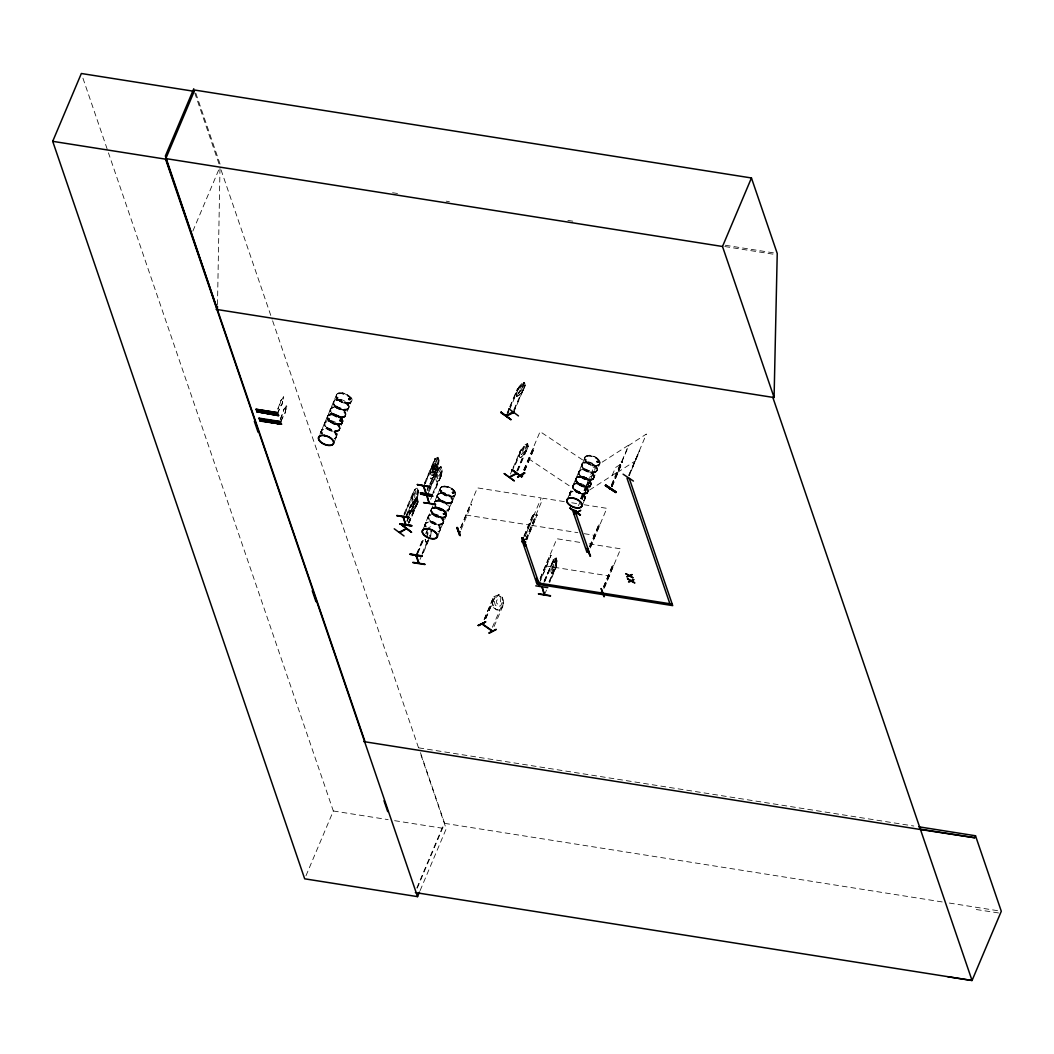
<?xml version="1.0" encoding="UTF-8"?>
<svg xmlns="http://www.w3.org/2000/svg" width="1054" height="1054" viewBox="0 0 1054 1054"><rect width="100%" height="100%" fill="white"/><g stroke="black" fill="none" stroke-linecap="round" stroke-linejoin="round"><path stroke-width="0.75" stroke-dasharray="5 3.75" d="M330.165 409.901L331.562 407.674M339.968 428.53L339.48 429.821A8.221 4.335 22.9 0 1 326.345 427.779A8.221 4.335 22.9 0 1 330.35 421.363A8.221 4.335 22.9 0 1 339.454 429.848M345.817 414.683L345.396 415.935A8.221 4.335 22.9 0 0 336.2 407.503A8.221 4.335 22.9 0 0 332.194 413.932A8.221 4.335 22.9 0 0 345.304 416.001L344.474 416.817M597.328 469.728L596.907 470.98A8.221 4.335 22.9 0 0 587.71 462.561A8.221 4.335 22.9 0 0 583.705 468.977A8.221 4.335 22.9 0 0 596.814 471.046L595.984 471.863M217.493 304.646L219.983 168.469M335.383 438.227L339.177 430.19A8.103 4.269 22.9 0 0 330.192 421.863A8.103 4.269 22.9 0 0 326.239 428.201A8.103 4.269 22.9 0 0 339.164 430.23L339.322 430.006M286.701 406.475L286.556 407.569M333.393 414.143C336.832 414.327 344.605 417.924 342.458 422.904M591.162 484.326L589.094 480.347L581.768 476.566A8.116 4.282 22.9 0 1 590.833 484.945A8.116 4.282 22.9 0 1 577.882 482.903A8.116 4.282 22.9 0 1 581.848 476.566M430.519 535.05L422.404 554.061M321.141 431.653L322.577 428.978L321.536 430.045M349.006 406.739L347.636 409.334M500.94 596.907L500.505 601.36L499.715 603.257L497.883 604.14L496.79 603.362L496.421 600.938L499.833 596.129L500.861 596.946M581.663 464.946L582.295 463.51M513.865 409.677L524.655 385.566M407.094 515.63L411.613 505.182M408.504 523.245L417.766 501.823M588.013 491.546L588.356 490.532L587.684 492.495M519.148 454.458C518.265 466.263 533.956 438.846 522.231 456.408C518.067 460.176 518.858 451.995 520.874 450.229L521.901 449.571L513.97 467.963M426.541 537.145L428.385 529.635M412.035 500.913C416.053 480.308 407.555 510.584 415.645 501.783M414.789 489.807L414.907 490.532L414.657 489.82C422.588 481.191 414.446 511.058 418.267 490.65M432.43 469.992C435.407 454.458 430.862 468.45 433.339 472.653L436.172 470.874M433.576 477.014L430.875 478.819L433.708 477.04L435.486 472.811L437.897 458.648M436.396 466L435.421 463.246L436.448 465.934L435.486 472.811M436.606 472.442C434.788 489.807 435.684 471.283 438.424 468.134L441.27 466.474L442.179 469.135L441.257 476.065L440.427 475.209L441.086 475.973L434.077 492.561M428.899 487.712L437.818 466.606L438.727 459.821L438.003 457.107L435.183 458.898L424.999 483.022M429.518 483.918C432.39 484.221 442.403 444.037 438.003 466.698L437.16 465.842L437.818 466.606M431.191 531.98L430.638 536.13L431.494 529.279L430.151 534.786M441.125 476.039C445.381 459.61 435.223 469.755 437.753 478.806L439.413 477.949L442.127 469.214M554.233 571.716C549.569 577.526 550.702 565.787 551.848 564.022M543.917 582.414L553.495 559.648L556.156 557.974L556.96 560.688L556.196 567.566L549.648 582.559M556.196 567.566L557.026 560.623M443.747 521.387L442.364 524.049M416.989 502.494L417.463 498.792L418.082 501.823L409.176 522.916M527.593 443.629L525.643 450.466L521.374 454.669L520.887 452.917L525.208 444.854L527.58 443.418L528.199 446.632L527.066 446.659L515.604 473.786M427.621 535.327L428.029 532.823M553.679 564.272L553.521 567.632L554.509 566.841M333.327 402.378L330.943 408.188M437.067 495.736L437.555 494.471M594.166 477.212L593.679 478.516A8.221 4.335 22.9 0 1 580.543 476.461A8.221 4.335 22.9 0 1 584.548 470.044A8.221 4.335 22.9 0 1 593.652 478.529M416.435 499.741L414.973 504.998L412.681 507.461L412.562 506.197M443.984 517.685L446.685 514.879L445.802 512.191L443.062 509.635L437.239 507.343L444.485 511.15L446.567 515.142M437.16 507.461L435.21 507.501M526.578 444.59L525.011 449.755L522.731 452.232L523.43 449.083L526.473 444.511M340.007 428.029L339.651 429.057M434.92 471.494L436.448 465.934M327.307 416.673C327.465 422.509 338.268 427.568 342.576 422.614M342.813 421.784C342.115 416.87 336.055 414.288 331.457 414.143M431.06 510.031C431.626 514.76 437.884 517.567 442.416 517.633M575.563 479.451L576.011 478.042C581.4 470.993 598.712 484.945 586.907 487.119C581.162 489.03 569.674 477.936 579.779 476.685M575.655 479.135C576.288 484.221 582.493 486.605 587.012 486.816L585.115 486.658M412.206 511.651L416.475 506.118L412.088 511.572L415.052 499.899L410.783 505.433L408.965 509.728L409.598 512.811L412.206 511.559M417.503 489.57L416.541 494.972L414.749 497.659L414.868 494.3L417.371 489.543M435.434 464.814L434.472 470.216L432.68 472.903L432.799 469.531L435.565 464.827M452.706 500.584L452.311 501.809A8.221 4.335 22.9 0 0 443.115 493.377A8.221 4.335 22.9 0 0 439.11 499.807A8.221 4.335 22.9 0 0 452.219 501.875L451.415 502.666M555.313 564.944L556.169 559.516M321.088 431.771L321.43 430.704L318.954 436.633M348.993 406.699L348.611 408.306M509.49 409.769L518.687 388.373L517.725 388.992M406.093 515.709L410.546 505.156L411.785 504.826M408.161 522.995L417.687 501.888M324.685 422.549L324.276 424.248L325.646 421.574M333.262 402.944L334.75 400.164M329.059 418.504L328.216 419.123L328.927 418.385M328.242 418.662L328.993 418.899M328.874 419.334L327.926 418.583L328.808 418.754M337.767 397.832C337.188 396.409 338.268 398.254 337.03 397.358M340.231 420.111L339.493 420.981L341.351 421.257M340.165 421.047L339.717 420.045L341.391 420.625L340.864 421.231M339.651 420.651L340.35 419.953M428.425 515.946L425.526 523.153M431.086 509.965L431.442 508.832L431.126 511.625L434.564 515.498L440.388 517.791L443.997 517.712M432.193 512.428C433.642 512.876 431.811 511.809 431.679 511.941M440.796 490.532L441.428 490.334M441.586 490.387L441.652 491.059M441.903 491.151L441.27 490.334M441.982 491.217L440.875 490.466M442.943 513.733L444.077 514.8L445.315 514.484M443.391 513.891L444.103 513.311L445.183 514.088M444.788 513.851L444.735 514.523M452.377 492.877C451.336 490.848 452.693 494.734 454.116 493.285M452.588 492.929L452.482 492.073L452.746 493.048M443.774 521.348L443.431 522.415A8.103 4.269 22.9 0 1 430.533 520.294A8.103 4.269 22.9 0 1 434.472 513.97A8.103 4.269 22.9 0 1 443.457 522.336L448.978 509.451M453.918 492.653L453.497 492.099M442.522 486.421C434.195 491.111 450.822 500.703 455.196 494.972C456.606 488.858 447.436 485.486 442.535 486.381M578.448 472.969L579.884 470.229M584.891 457.014C583.6 463.589 595.22 468.49 599.818 464.116C601.254 459.966 595.945 457.093 592.717 455.96C591.162 453.444 583.31 457.726 585.8 456.118M576.762 481.217C578.448 482.086 576.472 480.347 576.894 481.81M585.695 460.15L586.156 459.689M585.932 459.504L585.919 460.282M587.671 483.312L588.804 482.692M587.71 482.627L588 483.193M588.949 483.707L588.369 482.824M597.895 461.191L596.577 461.771M597.328 462.219L596.986 461.468L598.514 461.823M597.249 461.204L597.183 462.1M324.579 423.26L321.799 429.768M330.442 409.413L324.988 422.259M339.704 428.978L339.691 429.018A8.089 4.256 22.9 0 0 330.732 420.612A8.089 4.256 22.9 0 0 326.78 426.936A8.089 4.256 22.9 0 0 339.678 428.978L345.172 416.146M345.554 415.131A8.103 4.269 22.9 0 0 336.569 406.752A8.103 4.269 22.9 0 0 332.616 413.089A8.103 4.269 22.9 0 0 345.554 415.131L348.36 408.636M348.716 407.648A8.103 4.269 22.9 0 1 335.778 405.606A8.103 4.269 22.9 0 1 339.731 399.268A8.103 4.269 22.9 0 1 348.716 407.648L351.325 401.363M437.357 495.288L434.696 501.585M452.443 501.085L455.078 494.721A8.103 4.269 22.9 0 0 446.132 486.381L444.221 486.21M573.284 484.853L578.791 471.902M581.94 464.458L579.292 470.769M593.863 477.739L593.876 477.66A8.089 4.256 22.9 0 0 584.917 469.307A8.089 4.256 22.9 0 0 580.978 475.617A8.089 4.256 22.9 0 0 593.876 477.66M597.051 470.176L597.038 470.216A8.089 4.256 22.9 0 0 588.079 461.823A8.089 4.256 22.9 0 0 584.14 468.134A8.089 4.256 22.9 0 0 597.038 470.176L599.673 463.892A8.089 4.256 22.9 0 0 590.741 455.526A8.089 4.256 22.9 0 0 586.801 461.85A8.089 4.256 22.9 0 0 599.7 463.892M277.202 413.761L281.01 405.408A2.885 1.041 -81 0 0 282.393 401.482L283.5 396.857M280.851 421.218L284.027 414.248A2.885 1.041 -81 0 0 285.41 410.335L286.859 406.857L285.977 405.882M588.027 491.507A8.089 4.256 22.9 0 1 575.128 489.478A8.089 4.256 22.9 0 1 579.068 483.154A8.089 4.256 22.9 0 1 588.027 491.507L596.683 471.204M441.073 475.341L433.194 493.351M277.795 408.992L280.166 402.931A2.885 1.041 -81 0 1 281.787 399.743L283.552 396.778L281.958 399.769A2.885 1.041 -81 0 0 280.324 402.957L277.953 409.018M280.219 419.347L283.183 411.785A2.885 1.041 -81 0 1 284.817 408.583L286.148 405.909M280.39 419.373L283.355 411.811A2.885 1.041 -81 0 1 284.975 408.609L285.845 406.146M192.869 231.089L219.377 168.311M281.023 421.244L284.198 414.275A2.885 1.041 -81 0 0 285.581 410.362L286.438 407.885M336.793 394.446L333.907 400.994M348.729 398.715L348.993 399.69M341.061 421.099L341.536 420.941M339.744 420.362L341.312 420.796L340.482 420.849M334.144 442.1L336.213 437.423M404.064 513.865L414.248 489.754M403.023 517.593L414.644 489.662L417.358 487.989L418.333 490.742L415.619 499.477L413.958 500.334L413.853 494.326L417.45 488.16M404.723 514.642L415.039 490.545M406.752 515.38L411.547 505.077M408.992 514.826L416.633 496.737L417.292 497.514M406.857 520.913L408.768 516.394M409.413 514.892L417.041 496.803M407.318 520.057L416.633 496.737M407.107 521.625L416.87 497.448M417.476 497.593L415.658 501.902L412.97 503.43M424.591 482.956L434.775 458.846L437.977 457.265L438.727 459.821M423.55 486.684L435.17 458.767M408.833 522.665L418.293 501.823M425.236 483.733L435.671 459.175M426.975 489.952L428.886 485.433M427.213 490.663L437.871 465.644M432.483 469.926L433.471 472.679L436.185 471.006L437.95 466.645M428.491 490.821L430.401 486.302M431.033 484.8L438.569 468.279L427.45 494.55M429.149 491.599L438.951 468.543M432.786 493.285L440.427 475.209M430.651 499.385L432.562 494.866M441.218 476.013L439.307 480.347L436.606 482.021L439.294 480.229M422.707 529.991L426.211 522.468M432.957 505.736L428.741 515.604M440.546 487.804L437.7 494.339M416.593 553.903L422.957 538.831M417.002 553.969L423.365 538.897M417.463 553.113L423.194 539.543M425.737 533.508L427.015 530.505M417.885 553.166L423.616 539.608M426.159 533.574L427.437 530.57M422.153 553.35L427.884 539.793M420.032 559.45L421.943 554.931M423.458 552.625L428.543 540.57M443.471 513.403L445.065 514.154L443.787 513.641M437.278 536.921L439.966 530.781M305.963 875.795L333.327 810.987L108.457 152.856M507.211 412.852L509.122 408.333M509.754 406.831L517.395 388.742L518.41 388.676M507.541 413.102L509.793 408.003M510.096 407.081L518.067 388.412M506.948 415.803L508.858 411.271M460.624 527.606L477.396 487.883L541.203 497.962L525.037 536.222M460.703 527.87L470.427 504.365L471.599 504.813L470.519 504.642M461.178 529.503L471.52 504.55M514.207 409.94L525.274 385.5L524.484 382.312L521.941 383.524L517.619 389.005L515.92 393.392M513.601 412.628L525.063 385.5L524.391 385.817M516.486 396.423L519.135 395.197L523.456 389.809L525.155 385.421M510.426 474.076L512.336 469.557M512.969 468.055L520.61 449.966L521.611 449.887M512.033 471.322L521.269 449.636M517.224 471.019L527.725 446.316M517.883 470.677L528.186 446.474L526.407 450.862M523.693 470.018L533.113 448.095L534.049 448.714L524.852 470.492M523.917 469.873L540.083 431.613L595.326 468.371L582.23 499.372M524.615 470.637L534.049 448.714M484.063 619.515L493.812 596.604L498.99 594.667L502.389 597.051L503.852 603.758L493.509 627.815M484.313 619.383L493.733 596.643M485.617 618.645L494.761 597.42L493.615 596.92L494.524 597.552M485.854 618.514L494.761 597.42M523.957 536.051L533.166 514.273L534.246 514.444L525.129 536.499M524.049 536.328L533.166 514.273M525.643 539.424L543.034 498.252L565.366 501.783M525.735 539.688L536.064 514.734L537.145 514.905L526.816 539.872M526.723 539.595L537.145 514.905M492.363 627.314L503.087 602.743M492.126 600.938L493.456 607.605L496.935 609.963C504.273 611.583 502.705 599.555 503.707 603.705L502.284 597.131L502.139 602.506L500.769 605.734L497.514 606.761L495.327 605.22L494.194 601.096L495.551 597.868L498.99 594.812L493.825 596.762M567.922 497.699L570.873 491.572M585.141 456.988L582.375 463.417M577.236 481.533L576.274 481.125M540.096 578.462L556.868 538.752L580.794 542.533M540.188 578.738L549.911 555.234L550.992 555.405L540.649 580.372M539.951 581.544L550.992 555.405M544.127 580.833L553.627 559.793M544.365 581.544L553.495 559.648M544.786 581.61L554.035 560.161M580.583 498.621L593.679 467.62L628.671 445.104L611.28 486.263M581.176 498.239L587.315 483.72L580.925 499.939M580.938 498.858L587.21 484.379M416.804 888.021L443.326 825.256M550.834 570.899L556.288 557.988L557.092 560.715L555.721 566.222L549.002 581.782M578.462 505.749L580.306 501.388M588.066 482.574L588.514 483.575M597.025 461.639L597.71 461.151M417.279 888.074L444.617 823.358L419.347 749.407M582.006 499.517L588.369 484.853L587.434 484.234M589.41 483.641L589.252 482.706M551.703 573.547L556.96 560.688M598.567 462.219L597.881 462.442M549.411 581.848L555.774 566.788L549.239 582.493M582.493 504.629L584.562 499.965M587.5 492.758A8.089 4.256 22.9 0 1 574.601 490.729A8.089 4.256 22.9 0 1 578.541 484.405A8.089 4.256 22.9 0 1 587.5 492.758L583.732 500.755M544.562 594.614L546.473 590.095M420.111 890.604L446.211 828.813L419.821 751.594M612.163 475.459L615.51 467.554L620.068 464.616M611.294 485.196L621.109 461.955L622.611 461.836L621.109 461.955M611.518 486.461L628.909 445.302L646.405 434.037L629.014 475.209M611.821 486.276L622.255 461.599M611.873 486.711L622.308 462.021M612.176 486.513L622.611 461.836M589.594 546.42L598.804 524.642L599.884 524.813L590.161 548.317M589.687 546.683L598.804 524.642M590.069 548.04L606.841 508.331L582.915 504.55M628.711 475.394L639.449 450.519L629.37 475.446M629.08 475.631L639.804 450.756M603.428 586.92L612.637 565.128L613.718 565.313L603.995 588.817M603.52 587.183L612.637 565.128M603.902 588.54L620.674 548.831L588.778 543.785M277.373 413.787L281.181 405.434A2.885 1.041 -81 0 0 282.551 401.508L282.393 401.482M438.925 468.977L438.556 468.16M428.438 515.946L429.413 514.932M516.684 396.357L515.907 393.234L516.592 396.502L524.484 382.312M413.366 504.299L416.541 499.82M522.639 383.854L519.451 389.809L519.582 391.087L520.399 390.691C521.427 389.756 525.208 382.918 522.534 383.775M573.126 484.985L574.101 484.049L570.227 492.165M431.284 509.174L433.629 507.435L439.241 507.83M455.196 494.972L454.327 495.788M446.316 515.999L442.443 517.633M590.912 485.183L589.897 486.302M443.075 523.364L439.136 531.585M554.47 562.375L556.301 559.542M438.029 458.661L435.394 463.391L435.276 466.764L436.277 465.96M441.297 468.042L438.662 472.759L438.53 476.131L440.335 473.444L441.165 468.016M556.262 558.146L552.691 564.312L552.731 570.306L554.364 569.437M437.977 457.265L434.38 463.431L434.485 469.438L436.145 468.569M452.113 501.994L448.24 510.176M520.979 450.308L525.116 444.683M410.889 505.512L415.157 499.978M516.592 396.502L519.029 395.118L523.456 389.809M415.632 505.722L411.323 509.886L410.81 508.12C409.479 504.563 420.968 495.986 415.052 499.899M443.26 523.153L443.233 523.179A8.221 4.335 22.9 0 1 430.098 521.137A8.221 4.335 22.9 0 1 434.103 514.721A8.221 4.335 22.9 0 1 443.207 523.206M335.488 438.121L336.358 437.291M438.385 493.654L437.515 494.484L438.504 493.522M439.228 531.519L439.202 531.532A8.221 4.335 22.9 0 0 432.957 522.679A8.221 4.335 22.9 0 0 425.776 527.303M582.098 463.668L583.099 462.693M592.835 479.372L593.718 478.503M583.824 500.703L583.837 500.663A8.221 4.335 22.9 0 0 578.567 492.218A8.221 4.335 22.9 0 0 569.674 495.156M337.306 397.239L338.044 397.832M348.9 398.675L349.309 399.44M328.44 419.07L329.23 418.965M349.744 398.847L350.257 399.571L349.177 399.703M350.481 399.809L348.742 399.835L348.676 398.61M341.312 420.796L340.521 421.231M338.558 430.757L339.52 429.808M435.315 501.032L434.38 501.941A8.221 4.335 22.9 0 1 445.974 502.784A8.221 4.335 22.9 0 1 447.067 510.36A8.221 4.335 22.9 0 1 434.946 505.591M453.352 492.442L453.852 492.903L453.009 492.139M432.891 512.626L431.784 512.046M454.076 492.824L453.101 493.219M451.31 502.758L452.285 501.836M596.841 461.217L596.683 461.981M598.83 462.35L596.801 461.863M589.331 483.72L589.871 483.47M341.707 423.484L338.69 424.275M432.166 508.291L435.183 507.501M454.314 495.841L453.009 496.381M576.775 477.502L578.106 476.935M590.029 486.052L587.025 486.816M286.121 405.698L286.846 406.172M589.673 477.146L595.51 473.391M586.34 485.051L592.164 481.309M582.216 494.748L617.209 472.232M617.446 472.429L634.943 461.165M587.315 483.72L586.709 484.102L588.132 484.998M432.72 465.051L435.539 463.273M438.438 468.266L441.112 466.606M427.937 528.225L430.48 526.684M425.263 539.384L425.974 542.085L428.807 540.307M493.456 607.605L496.935 609.818L501.941 607.947M433.55 474.722L431.89 475.578C427.226 472.034 439.795 460.058 432.707 464.933M525.103 444.775L527.685 443.497M528.067 446.567L527.066 446.659M410.546 505.156L411.205 504.826M417.081 501.902L417.74 501.572M417.424 502.152L418.082 501.823M412.101 511.48L409.716 512.89L409.163 509.728M524.391 382.444L522.586 389.387L518.212 393.511L517.672 391.719L519.042 388.504L521.941 383.616L524.589 382.391M524.049 385.566L524.721 385.25M349.875 399.901L350.257 399.321L348.69 399.321M443.128 513.443L443.879 513.232M596.722 461.283L597.526 461.138M598.224 462.429L598.026 461.441M577.118 481.098L577.249 481.718M589.423 483.417L588.066 482.706L589.239 483.509M589.7 483.799L587.684 483.009M348.584 398.675L349.559 398.662M331.43 414.143L327.557 415.777C325.91 418.543 330.969 410.731 333.472 413.985A8.116 4.282 22.9 0 1 342.484 422.417A8.116 4.282 22.9 0 1 329.533 420.375A8.116 4.282 22.9 0 1 333.499 414.024M329.032 419.163L328.295 418.991M339.572 420.006L340.758 420.019M598.211 462.1L598.514 461.612M452.443 491.968L453.312 491.968M432.1 512.046L432.786 512.521M342.366 392.958L338.782 393.023L336.569 394.446C337.24 410.401 366.871 401.139 342.366 392.958A8.103 4.269 22.9 0 0 338.439 399.321A8.103 4.269 22.9 0 0 351.364 401.363A8.103 4.269 22.9 0 0 342.392 392.984L344.368 393.458M337.912 397.845L337.227 397.793M336.766 424.116L338.663 424.261C334.092 424.09 328.11 421.705 327.32 416.673M597.183 461.178L598.079 461.388M579.805 476.685L581.703 476.816M588.251 482.455L589.357 482.877M453.694 493.391L452.851 493.193M976.294 909.523L998.849 912.988M392.589 192.724L399.084 193.738M446.145 201.169L449.386 201.683M567.869 220.391L574.364 221.419M725.297 245.253L773.992 252.947M724.77 246.531L775.072 254.475M283.592 399.071L283.658 397.305M438.688 468.99L438.029 468.213M431.06 469.307L429.966 476.158L431.007 478.845M435.882 479.32L436.738 482.047M571.742 502.784L581.321 504.299M465.934 515.011L529.74 525.09M531.572 525.379L577.829 532.678M584.219 533.693L595.378 535.458M430.599 536.078L429.795 535.274L430.454 536.051M428.82 540.438L426.145 541.954M425.974 542.085L425.131 539.358M545.405 565.879L609.225 575.958M418.82 747.866L913.831 826.033M444.617 823.358L942.869 902.04M949.364 903.054L998.059 910.748M333.327 810.987L388.162 819.643M394.604 820.671L446.211 828.813M598.883 524.905L599.963 525.09M533.245 514.55L534.338 514.721M536.157 515.011L537.237 515.182M612.73 565.405L613.81 565.576M550.004 555.511L551.084 555.682M555.603 567.421L555.774 566.788M556.13 558.119L553.495 559.779L553.693 560.517L553.047 559.74M330.943 421.824L329.388 420.612A8.103 4.269 22.9 0 1 333.367 414.354L335.356 414.802M340.666 421.35L339.335 420.467M444.353 514.536L443.194 514.023M583.837 477.014L585.813 477.791M349.388 399.953L348.624 399.519M340.482 420.902L339.77 420.441M444.129 514.642L443.431 514.009M579.173 484.656L581.004 485.683M340.666 420.243L341.417 420.73M434.577 515.472L436.409 516.513M528.621 458.74L583.876 495.499M532.889 448.24L533.825 448.859M521.941 383.524L517.395 388.742M598.264 461.836L597.262 461.771M587.513 479.148L589.054 480.361M339.164 416.607L340.706 417.819M444.656 513.522L445.289 514.299M598.079 459.03L599.252 460.348M444.617 510.874L445.789 512.191M453.931 492.429L454.327 493.153M440.177 490.268L440.862 491.599M327.399 418.254L328.097 419.571M584.746 459.425L584.575 458.174M435.183 458.912L435.434 459.623L434.775 458.846M411.956 500.821L412.944 503.575M195.807 93.147L220.549 165.557M194.753 92.871L219.482 165.28M221.077 169.931L272.09 319.243M272.617 320.798L418.767 748.498M82.937 78.18L107.93 151.302M491.994 600.899L493.536 607.565M417.542 498.661L418.188 501.902M527.487 443.55L528.094 446.553M336.226 395.645L336.41 396.884M329.441 420.665A8.076 4.256 22.9 0 0 342.313 422.694A8.076 4.256 22.9 0 0 333.38 414.354A8.076 4.256 22.9 0 0 329.441 420.665A8.103 4.269 22.9 0 0 342.339 422.733A8.103 4.269 22.9 0 0 333.367 414.354M321.259 433.075A8.089 4.256 22.9 0 1 330.007 430.177A8.089 4.256 22.9 0 1 335.159 438.543M322.023 433.945A8.221 4.335 22.9 0 1 324.711 428.728A8.221 4.335 22.9 0 1 335.027 432.799A8.221 4.335 22.9 0 1 334.144 438.714M322.458 433.128A8.103 4.269 22.9 0 1 325.106 427.99A8.103 4.269 22.9 0 1 335.291 431.995A8.103 4.269 22.9 0 1 334.421 437.832M322.181 433.563A8.221 4.335 22.9 0 1 324.869 428.346A8.221 4.335 22.9 0 1 335.198 432.417A8.221 4.335 22.9 0 1 334.302 438.332M435.012 501.967A8.103 4.269 22.9 0 1 446.619 504.431A8.103 4.269 22.9 0 1 446.145 511.216A8.103 4.269 22.9 0 1 434.696 506.407M434.248 502.323A8.221 4.335 22.9 0 1 445.802 503.166A8.221 4.335 22.9 0 1 446.909 510.742A8.221 4.335 22.9 0 1 434.788 505.973M446.132 486.381A8.103 4.269 22.9 0 0 442.179 492.719A8.103 4.269 22.9 0 0 455.117 494.721A8.103 4.269 22.9 0 0 446.145 486.342A8.103 4.269 22.9 0 0 442.193 492.679A8.103 4.269 22.9 0 0 455.104 494.761M434.696 501.546A8.103 4.269 22.9 0 1 446.092 502.389A8.103 4.269 22.9 0 1 447.186 509.846A8.103 4.269 22.9 0 1 435.223 505.143M425.012 526.433A8.089 4.256 22.9 0 1 433.761 523.535A8.089 4.256 22.9 0 1 438.912 531.901M426.211 526.486A8.103 4.269 22.9 0 1 428.859 521.335A8.103 4.269 22.9 0 1 439.044 525.353A8.103 4.269 22.9 0 1 438.174 531.19M425.935 526.921A8.221 4.335 22.9 0 1 428.622 521.704A8.221 4.335 22.9 0 1 438.951 525.775A8.221 4.335 22.9 0 1 438.056 531.69M569.608 495.604A8.089 4.256 22.9 0 1 578.356 492.719A8.089 4.256 22.9 0 1 583.508 501.072M570.82 495.657A8.089 4.256 22.9 0 1 573.468 490.532A8.089 4.256 22.9 0 1 583.626 494.524A8.089 4.256 22.9 0 1 582.757 500.36M569.832 494.774A8.221 4.335 22.9 0 1 579.713 492.258A8.221 4.335 22.9 0 1 582.651 500.861M434.393 466.184L433.695 470.018L435.17 468.582L435.407 469.214L433.576 471.085L432.641 475.881L433.154 471.243L431.587 472.772L431.349 472.1L433.26 470.203L434.156 465.565L434.393 466.184M451.942 502.218L451.929 502.257A8.103 4.269 22.9 0 1 439.004 500.215A8.103 4.269 22.9 0 1 442.957 493.891A8.103 4.269 22.9 0 1 451.929 502.257M442.93 523.548L442.917 523.588A8.103 4.269 22.9 0 1 429.992 521.559A8.103 4.269 22.9 0 1 433.945 515.222A8.103 4.269 22.9 0 1 442.917 523.588M593.389 478.885L593.362 478.924A8.089 4.256 22.9 0 1 580.451 476.882A8.089 4.256 22.9 0 1 584.39 470.558A8.089 4.256 22.9 0 1 593.349 478.911M345.08 416.277L345.053 416.317A8.103 4.269 22.9 0 1 332.089 414.341A8.103 4.269 22.9 0 1 336.042 408.017A8.103 4.269 22.9 0 1 345.014 416.383M586.999 493.18L587.855 492.337L586.946 493.219M329.652 420.177A8.076 4.256 22.9 0 0 342.524 422.206A8.076 4.256 22.9 0 0 333.591 413.866A8.076 4.256 22.9 0 0 329.652 420.177M338.189 399.953A8.076 4.256 22.9 0 0 351.061 401.982A8.076 4.256 22.9 0 0 342.128 393.643A8.076 4.256 22.9 0 0 338.189 399.953M338.189 399.98A8.076 4.256 22.9 0 0 351.061 402.009A8.076 4.256 22.9 0 0 342.115 393.669A8.076 4.256 22.9 0 0 338.189 399.98M338.308 399.598A8.116 4.282 22.9 0 0 351.259 401.64A8.116 4.282 22.9 0 0 342.273 393.261A8.116 4.282 22.9 0 0 338.308 399.598M335.356 406.449A8.221 4.335 22.9 0 0 348.466 408.517A8.221 4.335 22.9 0 0 339.362 400.019A8.221 4.335 22.9 0 0 335.356 406.449M335.251 406.857A8.103 4.269 22.9 0 0 348.176 408.899A8.103 4.269 22.9 0 0 339.204 400.533A8.103 4.269 22.9 0 0 335.251 406.857M332.366 413.55A8.221 4.335 22.9 0 0 345.462 415.619A8.221 4.335 22.9 0 0 336.371 407.121A8.221 4.335 22.9 0 0 332.366 413.55M335.528 406.067A8.221 4.335 22.9 0 0 348.624 408.135A8.221 4.335 22.9 0 0 339.533 399.637A8.221 4.335 22.9 0 0 335.528 406.067M329.177 421.284A8.076 4.256 22.9 0 0 342.049 423.313A8.076 4.256 22.9 0 0 333.117 414.973A8.076 4.256 22.9 0 0 329.177 421.284A8.076 4.256 22.9 0 0 342.049 423.339A8.076 4.256 22.9 0 0 333.104 414.999A8.076 4.256 22.9 0 0 329.177 421.31M329.296 420.928A8.116 4.282 22.9 0 0 342.247 422.983A8.116 4.282 22.9 0 0 333.262 414.591A8.116 4.282 22.9 0 0 329.296 420.928M326.516 427.397A8.221 4.335 22.9 0 0 339.612 429.465A8.221 4.335 22.9 0 0 330.521 420.968A8.221 4.335 22.9 0 0 326.516 427.397M433.194 513.983A8.103 4.269 22.9 0 0 446.119 516.025A8.103 4.269 22.9 0 0 437.147 507.659A8.103 4.269 22.9 0 0 433.194 513.983M433.392 513.548A8.076 4.256 22.9 0 0 446.264 515.59A8.076 4.256 22.9 0 0 437.344 507.224A8.076 4.256 22.9 0 0 433.405 513.535A8.076 4.256 22.9 0 0 446.277 515.564A8.076 4.256 22.9 0 0 437.331 507.251A8.076 4.256 22.9 0 0 433.392 513.548M441.942 493.338A8.076 4.256 22.9 0 0 454.814 495.367A8.076 4.256 22.9 0 0 445.868 487.027A8.076 4.256 22.9 0 0 441.942 493.338M442.061 492.956A8.116 4.282 22.9 0 0 455.012 494.998A8.116 4.282 22.9 0 0 446.026 486.619A8.116 4.282 22.9 0 0 442.061 492.956M439.281 499.425A8.221 4.335 22.9 0 0 452.377 501.493A8.221 4.335 22.9 0 0 443.286 492.995A8.221 4.335 22.9 0 0 439.281 499.425M439.544 498.964A8.103 4.269 22.9 0 0 452.469 501.006A8.103 4.269 22.9 0 0 443.484 492.626A8.103 4.269 22.9 0 0 439.544 498.964M432.93 514.668A8.076 4.256 22.9 0 0 445.802 516.697A8.076 4.256 22.9 0 0 436.857 508.357A8.076 4.256 22.9 0 0 432.93 514.668M433.062 514.273A8.116 4.282 22.9 0 0 446.013 516.328A8.116 4.282 22.9 0 0 437.015 507.936A8.116 4.282 22.9 0 0 433.062 514.273M430.269 520.755A8.221 4.335 22.9 0 0 443.365 522.824A8.221 4.335 22.9 0 0 434.274 514.326A8.221 4.335 22.9 0 0 430.269 520.755M577.79 483.18A8.089 4.256 22.9 0 0 590.688 485.222A8.089 4.256 22.9 0 0 581.729 476.869A8.089 4.256 22.9 0 0 577.79 483.18M577.987 482.719A8.089 4.256 22.9 0 0 590.886 484.761A8.089 4.256 22.9 0 0 581.927 476.408A8.089 4.256 22.9 0 0 577.987 482.719A8.076 4.256 22.9 0 0 590.872 484.735A8.076 4.256 22.9 0 0 581.927 476.395A8.076 4.256 22.9 0 0 578 482.706M586.551 462.495A8.05 4.242 22.9 0 0 599.397 464.524A8.05 4.242 22.9 0 0 590.477 456.198A8.05 4.242 22.9 0 0 586.551 462.495M586.656 462.139A8.116 4.282 22.9 0 0 599.607 464.182A8.116 4.282 22.9 0 0 590.622 455.789A8.116 4.282 22.9 0 0 586.656 462.139M583.613 469.386A8.089 4.256 22.9 0 0 596.511 471.428A8.089 4.256 22.9 0 0 587.552 463.075A8.089 4.256 22.9 0 0 583.613 469.386M580.701 476.079A8.221 4.335 22.9 0 0 593.81 478.147A8.221 4.335 22.9 0 0 584.707 469.662A8.221 4.335 22.9 0 0 580.701 476.079M583.863 468.595A8.221 4.335 22.9 0 0 596.972 470.664A8.221 4.335 22.9 0 0 587.868 462.179A8.221 4.335 22.9 0 0 583.863 468.595M577.513 483.839A8.089 4.256 22.9 0 0 590.411 485.868A8.089 4.256 22.9 0 0 581.452 477.515A8.089 4.256 22.9 0 0 577.513 483.839M577.645 483.47A8.116 4.282 22.9 0 0 590.596 485.512A8.116 4.282 22.9 0 0 581.61 477.119A8.116 4.282 22.9 0 0 577.645 483.47M574.693 490.321A8.221 4.335 22.9 0 0 587.803 492.389A8.221 4.335 22.9 0 0 578.699 483.891A8.221 4.335 22.9 0 0 574.693 490.321M574.852 489.926A8.221 4.335 22.9 0 0 587.961 491.994A8.221 4.335 22.9 0 0 578.857 483.509A8.221 4.335 22.9 0 0 574.852 489.926"/><path stroke-width="1.5" d="M488.845 632.901L496.302 629.357L489.28 633.256M217.453 306.279L217.401 309.56L165.373 156.005L193.778 88.747M324.395 435.631A8.076 4.256 22.9 0 1 333.327 443.971A8.076 4.256 22.9 0 1 320.456 441.942A8.076 4.256 22.9 0 1 324.395 435.631L324.421 435.368A8.116 4.282 22.9 0 1 333.472 443.747A8.116 4.282 22.9 0 1 320.521 441.705A8.116 4.282 22.9 0 1 324.487 435.355L324.382 435.473M428.148 528.989A8.076 4.256 22.9 0 1 437.081 537.329A8.076 4.256 22.9 0 1 424.209 535.3A8.076 4.256 22.9 0 1 428.148 528.989L428.174 528.726A8.116 4.282 22.9 0 1 437.226 537.105A8.116 4.282 22.9 0 1 424.288 535.063A8.116 4.282 22.9 0 1 428.24 528.713M572.717 498.081L572.744 497.936A8.116 4.282 22.9 0 1 581.821 506.289A8.116 4.282 22.9 0 1 568.87 504.234A8.116 4.282 22.9 0 1 572.836 497.896L572.717 498.12A8.089 4.256 22.9 0 0 568.791 504.471A8.089 4.256 22.9 0 0 581.689 506.5A8.089 4.256 22.9 0 0 572.744 498.147M256.768 411.679L278.572 415.645L256.768 411.679L278.572 415.329L278.44 414.67L256.649 411.389M280.693 421.824L259.258 418.925L259.1 418.148M259.284 418.965L280.891 422.074M259.785 420.52L281.589 424.182L259.837 420.665M277.558 412.694L255.951 409.216L256.267 410.125L277.874 413.537L256.306 409.65M259.785 420.203L281.458 424.116M508.792 408.715L518.476 415.922M402.048 524.958L411.442 532.375M511.704 469.82L521.559 476.948M605.431 485.196L616.037 491.968M575.747 511.546L575.853 510.847M482.1 624.073L491.941 630.964M411.798 526.051L399.822 524.181L411.627 525.63M399.729 523.785L411.706 525.669L399.822 524.181M435.592 504.471L423.629 502.534M412.904 562.309L424.802 564.167M412.997 562.691L424.973 564.536M432.232 494.774L420.19 492.837L432.324 495.103M538.449 593.731L550.438 595.668M538.554 594.061L550.531 596.011M623.098 474.181L633.441 481.085M509.069 477.133L510.149 477.014M406.712 529.003C404.13 528.897 399.506 534.312 399.571 531.914M610.411 488.819L610.938 489.161M627.604 477.739L628.013 478.094M506.328 416.132L513.68 412.588M419.466 892.106L417.555 896.638L304.685 878.812L52.7 141.328L81.342 73.503L194.226 91.329M417.555 896.638L165.57 159.154L194.753 90.064L751.449 177.968L777.233 253.461L774.084 397.463L772.78 397.266L972.051 980.497L947.889 976.768M506.842 414.512L505.854 415.908L513.759 411.35M507.027 414.551L506.684 415.513M507.448 414.775L506.605 415.539M513.114 412.984L512.481 412.681L513.68 411.389M514.023 411.64L513.614 412.667M216.096 309.362L774.123 397.569L722.504 246.491L751.449 177.968M920.471 829.511L974.673 837.746L975.503 835.769L918.706 826.797M423.286 485.894L425.974 493.759M429.057 502.942L426.554 495.261M542.27 587.631L541.558 586.788M544.641 594.693L541.98 586.854M458.846 531.479L460.269 531.967L459.215 531.875M524.576 542.112L525.814 542.059M538.317 582.335L539.398 582.48M588.619 552.27L587.355 552.059M601.412 592.638L602.387 592.453M580.161 515.05L569.871 508.094L580.148 515.077M580.504 514.8L569.832 508.16M514.194 480.729L504.313 473.562M394.249 528.792L404.051 535.985M501.335 411.903L500.755 412.601L510.887 419.545M547.777 587.631L535.775 585.853M417.371 484.524L429.479 486.869L417.397 484.511M417.529 484.827L429.492 486.711M397.029 515.683L408.952 517.777M420.783 494.194L432.759 496.078M408.807 517.316L396.831 515.446M408.965 517.606L397.002 515.722M410.151 554.417L422.114 556.301M410.164 554.259L422.127 556.143M421.969 555.84L410.006 553.982M576.301 511.15L575.616 511.467M610.24 488.713L609.647 489.082L610.319 488.661M456.935 527.553L460.203 535.537L456.935 527.553L459.544 535.406M460.124 535.432L457.449 527.593M525.762 545.788L523.232 538.054M539.016 586.274L537.066 578.554M509.148 477.093L516.276 473.378L515.63 473.707M610.648 489.069L610.002 489.333M504.234 473.654L514.181 480.848M478.108 625.43L485.683 621.952L478.187 625.417M478.608 625.694L485.578 621.781M524.181 472.745L524.747 473.127L517.554 476.922L524.22 472.693M524.694 472.982L518.015 477.146M539.622 582.809L538.41 582.612M587.447 551.743L588.54 551.953M588.488 552.23L587.579 552.138M521.506 475.459L522.679 475.841M576.538 512.073L575.932 511.282L577.012 512.06M573.758 514.247L580.767 510.32L573.719 514.194M509.49 477.343L516.605 473.694M402.035 524.918L411.574 532.257L401.758 525.063M406.291 528.7L399.005 532.323L399.822 531.914M424.011 486.737L423.813 486.131M425.671 493.035L426.383 493.825M426.541 495.42L426.844 496.131M429.162 503.087L427.147 495.512M416.04 556.025L415.922 555.326M416.343 555.392L419.031 563.099M419.031 563.258L418.846 562.559M280.601 421.547L258.968 418.122M281.471 424.156L259.956 421.033M523.087 537.962L525.841 545.906L522.652 537.883M482.297 623.836L492.178 630.74M522.758 541.861L521.941 541.769M722.504 246.491L165.807 158.587L365.092 741.818M52.7 141.328L165.57 159.154M277.689 412.72L256.082 409.308M259.666 420.164L281.286 423.576M435.486 504.141L423.603 502.653M402.878 517.488L403.313 516.961L405.447 524.655M536.512 582.678L672.202 604.1M919.457 829.037L974.673 837.746M363.788 741.608L921.776 829.722M415.368 892.58L972.051 980.497L1001.3 911.262L975.503 835.769M524.892 545.682L521.796 537.738L524.405 545.524M456.922 527.58L457.594 527.685M522.784 541.572L521.704 541.4L522.903 541.598M590.042 555.893L587.289 548.172L590.556 556.13M601.123 588.672L604.403 596.63L603.731 596.511M536.486 578.382L539.674 586.393M601.175 592.256L602.48 592.73L601.267 592.532M539.529 582.533L538.581 582.664M542.151 587.038L544.167 594.627M544.378 593.942L544.088 594.522M418.609 563.192L415.948 555.405M423.721 486.039L426.356 493.733M426.989 495.406L427.331 496.171L426.672 495.947M405.685 524.022L405.922 524.576M587.434 548.093L590.095 555.972M601.267 588.593L603.929 596.472M605.325 485.63L615.799 492.495M522.362 475.986L521.44 475.394M669.883 603.731L626.998 478.213L629.317 478.582L672.729 605.628L537.039 584.206L522.191 540.755L524.51 541.124L538.844 583.046M403.195 516.947L405.869 524.563M254.343 421.31L258.059 432.193M312.248 590.78L315.963 601.663M383.999 800.75L387.714 811.646M522.283 537.83L524.918 545.761M511.994 469.689L521.875 476.856L511.981 469.689M605.721 485.038L616.023 492.007L605.707 485.038M605.497 485.472L615.786 492.455L605.497 485.472M501.177 412.285L510.847 419.597L501.177 412.285M420.651 493.865L432.733 496.236L420.625 493.918M632.005 574.601L629.291 575.418L625.694 573.639L628.737 575.655L626.801 576.867L629.475 576.064L633.125 577.869L630.028 575.827L632.005 574.601M633.744 579.7L631.03 580.517L627.433 578.738L630.476 580.754L628.54 581.966L631.214 581.162L634.864 582.967L631.768 580.925L633.744 579.7M574.852 510.452L572.533 510.083L586.854 552.006L589.173 552.375L574.852 510.452"/></g></svg>
